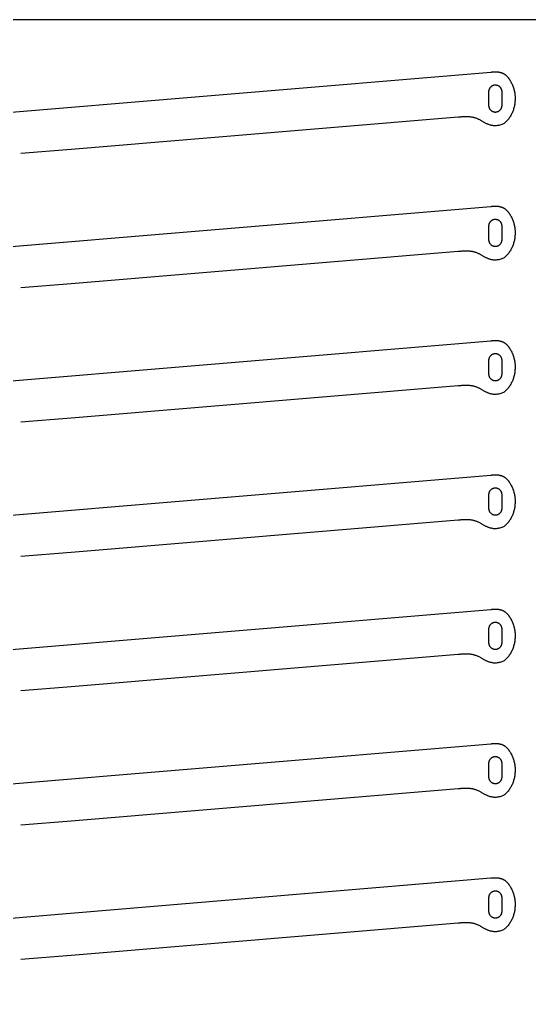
# Model space of a CAD drawing. Header units: millimetres. Extents: x 0 to 590, y 0 to 295.
# Drawn here: x 243.5 to 315.6, y 155.3 to 295 of the extents above; entities that cross this region are included whole.
import ezdxf

# ---------------------------------------------------------------- set-up
doc = ezdxf.new("R2010")
doc.units = ezdxf.units.MM
doc.layers.add('CUT_red', color=1, linetype='Continuous', true_color=0xff0000)
doc.layers.add('REF_delete', color=7, linetype='Continuous')

msp = doc.modelspace()

# ---------------------------------------------------------------- linework, layer by layer
at = {"layer": 'CUT_red', "true_color": 0xff0000}
for points in [[(231.96, 281.08), (235.49, 281.37), (310.18, 287.6), (310.24, 287.6), (310.3, 287.61)], [(310.3, 287.61), (310.36, 287.61), (310.42, 287.62), (310.48, 287.62), (310.54, 287.62), (310.59, 287.63), (310.65, 287.63), (310.71, 287.63), (310.77, 287.63), (310.83, 287.63), (310.89, 287.63), (310.95, 287.63), (311, 287.63), (311.06, 287.62), (311.12, 287.62), (311.17, 287.61), (311.23, 287.61), (311.29, 287.6), (311.34, 287.59), (311.4, 287.58), (311.45, 287.57), (311.5, 287.55), (311.56, 287.54), (311.61, 287.52), (311.66, 287.51), (311.71, 287.49), (311.76, 287.47), (311.81, 287.45), (311.86, 287.43), (311.91, 287.41), (311.96, 287.38), (312, 287.36), (312.05, 287.33), (312.09, 287.3), (312.14, 287.27), (312.18, 287.24), (312.22, 287.21), (312.26, 287.18), (312.3, 287.15), (312.34, 287.11), (312.38, 287.08), (312.42, 287.04), (312.45, 287.01), (312.49, 286.97), (312.52, 286.93), (312.56, 286.89), (312.59, 286.85), (312.62, 286.81), (312.65, 286.77), (312.68, 286.73), (312.71, 286.68), (312.74, 286.64), (312.77, 286.6), (312.8, 286.55), (312.83, 286.51), (312.85, 286.47), (312.88, 286.42), (312.91, 286.38), (312.93, 286.33), (313, 286.22), (313.06, 286.1), (313.12, 285.99), (313.18, 285.87), (313.23, 285.75), (313.28, 285.63), (313.32, 285.5), (313.37, 285.38), (313.4, 285.25), (313.44, 285.13), (313.47, 285), (313.5, 284.87), (313.52, 284.74), (313.54, 284.61), (313.56, 284.48), (313.58, 284.35), (313.59, 284.22), (313.59, 284.09), (313.6, 283.96), (313.6, 283.83), (313.6, 283.7), (313.59, 283.56), (313.58, 283.43), (313.57, 283.3), (313.56, 283.17), (313.54, 283.04), (313.51, 282.91), (313.49, 282.78), (313.46, 282.66), (313.43, 282.53), (313.39, 282.4), (313.35, 282.28), (313.31, 282.15), (313.26, 282.03), (313.21, 281.91), (313.16, 281.79), (313.1, 281.67), (313.04, 281.56), (312.98, 281.44), (312.91, 281.33), (312.84, 281.22), (312.77, 281.11), (312.69, 281), (312.61, 280.9), (312.53, 280.8), (312.44, 280.7), (312.35, 280.6), (312.26, 280.51), (312.16, 280.42), (312.05, 280.34), (311.94, 280.29), (311.82, 280.23), (311.7, 280.18), (311.57, 280.13), (311.45, 280.09), (311.32, 280.06), (311.19, 280.04), (311.06, 280.02), (310.93, 280), (310.8, 280), (310.71, 280), (310.62, 280), (310.53, 280.01), (310.43, 280.02), (310.34, 280.04), (310.25, 280.06), (310.16, 280.08), (310.08, 280.1), (309.99, 280.13), (309.9, 280.16), (309.81, 280.19), (309.73, 280.22), (309.64, 280.26), (309.56, 280.3), (309.48, 280.34), (309.4, 280.38), (309.31, 280.42), (309.23, 280.46), (309.15, 280.51), (309.07, 280.55), (308.99, 280.6), (308.91, 280.65), (308.84, 280.69), (308.76, 280.74), (308.68, 280.78), (308.59, 280.83), (308.51, 280.87), (308.43, 280.91), (308.35, 280.95), (308.27, 280.99), (308.18, 281.02), (308.09, 281.06), (308.01, 281.09), (307.92, 281.11), (307.83, 281.14), (307.74, 281.16), (307.65, 281.18), (307.56, 281.2), (307.47, 281.22), (307.38, 281.23), (307.29, 281.24), (307.2, 281.25), (307.11, 281.26), (307.02, 281.26), (306.93, 281.27), (306.83, 281.27), (306.74, 281.27), (306.65, 281.27), (306.56, 281.27), (306.47, 281.27), (306.37, 281.27), (306.28, 281.26), (306.19, 281.26), (306.1, 281.25), (306.01, 281.25), (305.92, 281.24), (305.82, 281.23), (305.73, 281.23), (305.64, 281.22), (305.55, 281.21), (250.8, 276.65), (243.69, 276.06)], [(311.75, 282.9), (311.75, 284.8), (311.75, 284.85), (311.75, 284.89), (311.74, 284.94), (311.73, 284.99), (311.72, 285.03), (311.71, 285.08), (311.69, 285.12), (311.68, 285.16), (311.66, 285.21), (311.64, 285.25), (311.62, 285.29), (311.59, 285.33), (311.56, 285.37), (311.53, 285.4), (311.5, 285.44), (311.47, 285.47), (311.44, 285.5), (311.4, 285.53), (311.37, 285.56), (311.33, 285.59), (311.29, 285.61), (311.25, 285.64), (311.21, 285.66), (311.16, 285.68), (311.12, 285.69), (311.08, 285.71), (311.03, 285.72), (310.99, 285.73), (310.94, 285.74), (310.89, 285.75), (310.85, 285.75), (310.8, 285.75), (310.75, 285.75), (310.71, 285.75), (310.66, 285.74), (310.61, 285.73), (310.57, 285.72), (310.52, 285.71), (310.48, 285.69), (310.44, 285.68), (310.39, 285.66), (310.35, 285.64), (310.31, 285.61), (310.27, 285.59), (310.23, 285.56), (310.2, 285.53), (310.16, 285.5), (310.13, 285.47), (310.1, 285.44), (310.07, 285.4), (310.04, 285.37), (310.01, 285.33), (309.99, 285.29), (309.96, 285.25), (309.94, 285.21), (309.92, 285.16), (309.91, 285.12), (309.89, 285.08), (309.88, 285.03), (309.87, 284.99), (309.86, 284.94), (309.85, 284.89), (309.85, 284.85), (309.85, 284.8), (309.85, 282.9), (309.85, 282.85), (309.85, 282.81), (309.86, 282.76), (309.87, 282.71), (309.88, 282.67), (309.89, 282.62), (309.91, 282.58), (309.92, 282.54), (309.94, 282.49), (309.96, 282.45), (309.99, 282.41), (310.01, 282.37), (310.04, 282.33), (310.07, 282.3), (310.1, 282.26), (310.13, 282.23), (310.16, 282.2), (310.2, 282.17), (310.23, 282.14), (310.27, 282.11), (310.31, 282.09), (310.35, 282.06), (310.39, 282.04), (310.44, 282.02), (310.48, 282.01), (310.52, 281.99), (310.57, 281.98), (310.61, 281.97), (310.66, 281.96), (310.71, 281.95), (310.75, 281.95), (310.8, 281.95), (310.85, 281.95), (310.89, 281.95), (310.94, 281.96), (310.99, 281.97), (311.03, 281.98), (311.08, 281.99), (311.12, 282.01), (311.16, 282.02), (311.21, 282.04), (311.25, 282.06), (311.29, 282.09), (311.33, 282.11), (311.37, 282.14), (311.4, 282.17), (311.44, 282.2), (311.47, 282.23), (311.5, 282.26), (311.53, 282.3), (311.56, 282.33), (311.59, 282.37), (311.62, 282.41), (311.64, 282.45), (311.66, 282.49), (311.68, 282.54), (311.69, 282.58), (311.71, 282.62), (311.72, 282.67), (311.73, 282.71), (311.74, 282.76), (311.75, 282.81), (311.75, 282.85), (311.75, 282.9)], [(231.96, 262.08), (235.49, 262.37), (310.18, 268.6), (310.24, 268.6), (310.3, 268.61)], [(310.3, 268.61), (310.36, 268.61), (310.42, 268.62), (310.48, 268.62), (310.54, 268.62), (310.59, 268.63), (310.65, 268.63), (310.71, 268.63), (310.77, 268.63), (310.83, 268.63), (310.89, 268.63), (310.95, 268.63), (311, 268.63), (311.06, 268.62), (311.12, 268.62), (311.17, 268.61), (311.23, 268.61), (311.29, 268.6), (311.34, 268.59), (311.4, 268.58), (311.45, 268.57), (311.5, 268.55), (311.56, 268.54), (311.61, 268.52), (311.66, 268.51), (311.71, 268.49), (311.76, 268.47), (311.81, 268.45), (311.86, 268.43), (311.91, 268.41), (311.96, 268.38), (312, 268.36), (312.05, 268.33), (312.09, 268.3), (312.14, 268.27), (312.18, 268.24), (312.22, 268.21), (312.26, 268.18), (312.3, 268.15), (312.34, 268.11), (312.38, 268.08), (312.42, 268.04), (312.45, 268.01), (312.49, 267.97), (312.52, 267.93), (312.56, 267.89), (312.59, 267.85), (312.62, 267.81), (312.65, 267.77), (312.68, 267.73), (312.71, 267.68), (312.74, 267.64), (312.77, 267.6), (312.8, 267.55), (312.83, 267.51), (312.85, 267.47), (312.88, 267.42), (312.91, 267.38), (312.93, 267.33), (313, 267.22), (313.06, 267.1), (313.12, 266.99), (313.18, 266.87), (313.23, 266.75), (313.28, 266.63), (313.32, 266.5), (313.37, 266.38), (313.4, 266.25), (313.44, 266.13), (313.47, 266), (313.5, 265.87), (313.52, 265.74), (313.54, 265.61), (313.56, 265.48), (313.58, 265.35), (313.59, 265.22), (313.59, 265.09), (313.6, 264.96), (313.6, 264.83), (313.6, 264.7), (313.59, 264.56), (313.58, 264.43), (313.57, 264.3), (313.56, 264.17), (313.54, 264.04), (313.51, 263.91), (313.49, 263.78), (313.46, 263.66), (313.43, 263.53), (313.39, 263.4), (313.35, 263.28), (313.31, 263.15), (313.26, 263.03), (313.21, 262.91), (313.16, 262.79), (313.1, 262.67), (313.04, 262.56), (312.98, 262.44), (312.91, 262.33), (312.84, 262.22), (312.77, 262.11), (312.69, 262), (312.61, 261.9), (312.53, 261.8), (312.44, 261.7), (312.35, 261.6), (312.26, 261.51), (312.16, 261.42), (312.05, 261.34), (311.94, 261.29), (311.82, 261.23), (311.7, 261.18), (311.57, 261.13), (311.45, 261.09), (311.32, 261.06), (311.19, 261.04), (311.06, 261.02), (310.93, 261), (310.8, 261), (310.71, 261), (310.62, 261), (310.53, 261.01), (310.43, 261.02), (310.34, 261.04), (310.25, 261.06), (310.16, 261.08), (310.08, 261.1), (309.99, 261.13), (309.9, 261.16), (309.81, 261.19), (309.73, 261.22), (309.64, 261.26), (309.56, 261.3), (309.48, 261.34), (309.4, 261.38), (309.31, 261.42), (309.23, 261.46), (309.15, 261.51), (309.07, 261.55), (308.99, 261.6), (308.91, 261.65), (308.84, 261.69), (308.76, 261.74), (308.68, 261.78), (308.59, 261.83), (308.51, 261.87), (308.43, 261.91), (308.35, 261.95), (308.27, 261.99), (308.18, 262.02), (308.09, 262.06), (308.01, 262.09), (307.92, 262.11), (307.83, 262.14), (307.74, 262.16), (307.65, 262.18), (307.56, 262.2), (307.47, 262.22), (307.38, 262.23), (307.29, 262.24), (307.2, 262.25), (307.11, 262.26), (307.02, 262.26), (306.93, 262.27), (306.83, 262.27), (306.74, 262.27), (306.65, 262.27), (306.56, 262.27), (306.47, 262.27), (306.37, 262.27), (306.28, 262.26), (306.19, 262.26), (306.1, 262.25), (306.01, 262.25), (305.92, 262.24), (305.82, 262.23), (305.73, 262.23), (305.64, 262.22), (305.55, 262.21), (250.8, 257.65), (243.69, 257.06)], [(311.75, 263.9), (311.75, 265.8), (311.75, 265.85), (311.75, 265.89), (311.74, 265.94), (311.73, 265.99), (311.72, 266.03), (311.71, 266.08), (311.69, 266.12), (311.68, 266.16), (311.66, 266.21), (311.64, 266.25), (311.62, 266.29), (311.59, 266.33), (311.56, 266.37), (311.53, 266.4), (311.5, 266.44), (311.47, 266.47), (311.44, 266.5), (311.4, 266.53), (311.37, 266.56), (311.33, 266.59), (311.29, 266.61), (311.25, 266.64), (311.21, 266.66), (311.16, 266.68), (311.12, 266.69), (311.08, 266.71), (311.03, 266.72), (310.99, 266.73), (310.94, 266.74), (310.89, 266.75), (310.85, 266.75), (310.8, 266.75), (310.75, 266.75), (310.71, 266.75), (310.66, 266.74), (310.61, 266.73), (310.57, 266.72), (310.52, 266.71), (310.48, 266.69), (310.44, 266.68), (310.39, 266.66), (310.35, 266.64), (310.31, 266.61), (310.27, 266.59), (310.23, 266.56), (310.2, 266.53), (310.16, 266.5), (310.13, 266.47), (310.1, 266.44), (310.07, 266.4), (310.04, 266.37), (310.01, 266.33), (309.99, 266.29), (309.96, 266.25), (309.94, 266.21), (309.92, 266.16), (309.91, 266.12), (309.89, 266.08), (309.88, 266.03), (309.87, 265.99), (309.86, 265.94), (309.85, 265.89), (309.85, 265.85), (309.85, 265.8), (309.85, 263.9), (309.85, 263.85), (309.85, 263.81), (309.86, 263.76), (309.87, 263.71), (309.88, 263.67), (309.89, 263.62), (309.91, 263.58), (309.92, 263.54), (309.94, 263.49), (309.96, 263.45), (309.99, 263.41), (310.01, 263.37), (310.04, 263.33), (310.07, 263.3), (310.1, 263.26), (310.13, 263.23), (310.16, 263.2), (310.2, 263.17), (310.23, 263.14), (310.27, 263.11), (310.31, 263.09), (310.35, 263.06), (310.39, 263.04), (310.44, 263.02), (310.48, 263.01), (310.52, 262.99), (310.57, 262.98), (310.61, 262.97), (310.66, 262.96), (310.71, 262.95), (310.75, 262.95), (310.8, 262.95), (310.85, 262.95), (310.89, 262.95), (310.94, 262.96), (310.99, 262.97), (311.03, 262.98), (311.08, 262.99), (311.12, 263.01), (311.16, 263.02), (311.21, 263.04), (311.25, 263.06), (311.29, 263.09), (311.33, 263.11), (311.37, 263.14), (311.4, 263.17), (311.44, 263.2), (311.47, 263.23), (311.5, 263.26), (311.53, 263.3), (311.56, 263.33), (311.59, 263.37), (311.62, 263.41), (311.64, 263.45), (311.66, 263.49), (311.68, 263.54), (311.69, 263.58), (311.71, 263.62), (311.72, 263.67), (311.73, 263.71), (311.74, 263.76), (311.75, 263.81), (311.75, 263.85), (311.75, 263.9)], [(231.96, 243.08), (235.49, 243.37), (310.18, 249.6), (310.24, 249.6), (310.3, 249.61)], [(310.3, 249.61), (310.36, 249.61), (310.42, 249.62), (310.48, 249.62), (310.54, 249.62), (310.59, 249.63), (310.65, 249.63), (310.71, 249.63), (310.77, 249.63), (310.83, 249.63), (310.89, 249.63), (310.95, 249.63), (311, 249.63), (311.06, 249.62), (311.12, 249.62), (311.17, 249.61), (311.23, 249.61), (311.29, 249.6), (311.34, 249.59), (311.4, 249.58), (311.45, 249.57), (311.5, 249.55), (311.56, 249.54), (311.61, 249.52), (311.66, 249.51), (311.71, 249.49), (311.76, 249.47), (311.81, 249.45), (311.86, 249.43), (311.91, 249.41), (311.96, 249.38), (312, 249.36), (312.05, 249.33), (312.09, 249.3), (312.14, 249.27), (312.18, 249.24), (312.22, 249.21), (312.26, 249.18), (312.3, 249.15), (312.34, 249.11), (312.38, 249.08), (312.42, 249.04), (312.45, 249.01), (312.49, 248.97), (312.52, 248.93), (312.56, 248.89), (312.59, 248.85), (312.62, 248.81), (312.65, 248.77), (312.68, 248.73), (312.71, 248.68), (312.74, 248.64), (312.77, 248.6), (312.8, 248.55), (312.83, 248.51), (312.85, 248.47), (312.88, 248.42), (312.91, 248.38), (312.93, 248.33), (313, 248.22), (313.06, 248.1), (313.12, 247.99), (313.18, 247.87), (313.23, 247.75), (313.28, 247.63), (313.32, 247.5), (313.37, 247.38), (313.4, 247.25), (313.44, 247.13), (313.47, 247), (313.5, 246.87), (313.52, 246.74), (313.54, 246.61), (313.56, 246.48), (313.58, 246.35), (313.59, 246.22), (313.59, 246.09), (313.6, 245.96), (313.6, 245.83), (313.6, 245.7), (313.59, 245.56), (313.58, 245.43), (313.57, 245.3), (313.56, 245.17), (313.54, 245.04), (313.51, 244.91), (313.49, 244.78), (313.46, 244.66), (313.43, 244.53), (313.39, 244.4), (313.35, 244.28), (313.31, 244.15), (313.26, 244.03), (313.21, 243.91), (313.16, 243.79), (313.1, 243.67), (313.04, 243.56), (312.98, 243.44), (312.91, 243.33), (312.84, 243.22), (312.77, 243.11), (312.69, 243), (312.61, 242.9), (312.53, 242.8), (312.44, 242.7), (312.35, 242.6), (312.26, 242.51), (312.16, 242.42), (312.05, 242.34), (311.94, 242.29), (311.82, 242.23), (311.7, 242.18), (311.57, 242.13), (311.45, 242.09), (311.32, 242.06), (311.19, 242.04), (311.06, 242.02), (310.93, 242), (310.8, 242), (310.71, 242), (310.62, 242), (310.53, 242.01), (310.43, 242.02), (310.34, 242.04), (310.25, 242.06), (310.16, 242.08), (310.08, 242.1), (309.99, 242.13), (309.9, 242.16), (309.81, 242.19), (309.73, 242.22), (309.64, 242.26), (309.56, 242.3), (309.48, 242.34), (309.4, 242.38), (309.31, 242.42), (309.23, 242.46), (309.15, 242.51), (309.07, 242.55), (308.99, 242.6), (308.91, 242.65), (308.84, 242.69), (308.76, 242.74), (308.68, 242.78), (308.59, 242.83), (308.51, 242.87), (308.43, 242.91), (308.35, 242.95), (308.27, 242.99), (308.18, 243.02), (308.09, 243.06), (308.01, 243.09), (307.92, 243.11), (307.83, 243.14), (307.74, 243.16), (307.65, 243.18), (307.56, 243.2), (307.47, 243.22), (307.38, 243.23), (307.29, 243.24), (307.2, 243.25), (307.11, 243.26), (307.02, 243.26), (306.93, 243.27), (306.83, 243.27), (306.74, 243.27), (306.65, 243.27), (306.56, 243.27), (306.47, 243.27), (306.37, 243.27), (306.28, 243.26), (306.19, 243.26), (306.1, 243.25), (306.01, 243.25), (305.92, 243.24), (305.82, 243.23), (305.73, 243.23), (305.64, 243.22), (305.55, 243.21), (250.8, 238.65), (243.69, 238.06)], [(311.75, 244.9), (311.75, 246.8), (311.75, 246.85), (311.75, 246.89), (311.74, 246.94), (311.73, 246.99), (311.72, 247.03), (311.71, 247.08), (311.69, 247.12), (311.68, 247.16), (311.66, 247.21), (311.64, 247.25), (311.62, 247.29), (311.59, 247.33), (311.56, 247.37), (311.53, 247.4), (311.5, 247.44), (311.47, 247.47), (311.44, 247.5), (311.4, 247.53), (311.37, 247.56), (311.33, 247.59), (311.29, 247.61), (311.25, 247.64), (311.21, 247.66), (311.16, 247.68), (311.12, 247.69), (311.08, 247.71), (311.03, 247.72), (310.99, 247.73), (310.94, 247.74), (310.89, 247.75), (310.85, 247.75), (310.8, 247.75), (310.75, 247.75), (310.71, 247.75), (310.66, 247.74), (310.61, 247.73), (310.57, 247.72), (310.52, 247.71), (310.48, 247.69), (310.44, 247.68), (310.39, 247.66), (310.35, 247.64), (310.31, 247.61), (310.27, 247.59), (310.23, 247.56), (310.2, 247.53), (310.16, 247.5), (310.13, 247.47), (310.1, 247.44), (310.07, 247.4), (310.04, 247.37), (310.01, 247.33), (309.99, 247.29), (309.96, 247.25), (309.94, 247.21), (309.92, 247.16), (309.91, 247.12), (309.89, 247.08), (309.88, 247.03), (309.87, 246.99), (309.86, 246.94), (309.85, 246.89), (309.85, 246.85), (309.85, 246.8), (309.85, 244.9), (309.85, 244.85), (309.85, 244.81), (309.86, 244.76), (309.87, 244.71), (309.88, 244.67), (309.89, 244.62), (309.91, 244.58), (309.92, 244.54), (309.94, 244.49), (309.96, 244.45), (309.99, 244.41), (310.01, 244.37), (310.04, 244.33), (310.07, 244.3), (310.1, 244.26), (310.13, 244.23), (310.16, 244.2), (310.2, 244.17), (310.23, 244.14), (310.27, 244.11), (310.31, 244.09), (310.35, 244.06), (310.39, 244.04), (310.44, 244.02), (310.48, 244.01), (310.52, 243.99), (310.57, 243.98), (310.61, 243.97), (310.66, 243.96), (310.71, 243.95), (310.75, 243.95), (310.8, 243.95), (310.85, 243.95), (310.89, 243.95), (310.94, 243.96), (310.99, 243.97), (311.03, 243.98), (311.08, 243.99), (311.12, 244.01), (311.16, 244.02), (311.21, 244.04), (311.25, 244.06), (311.29, 244.09), (311.33, 244.11), (311.37, 244.14), (311.4, 244.17), (311.44, 244.2), (311.47, 244.23), (311.5, 244.26), (311.53, 244.3), (311.56, 244.33), (311.59, 244.37), (311.62, 244.41), (311.64, 244.45), (311.66, 244.49), (311.68, 244.54), (311.69, 244.58), (311.71, 244.62), (311.72, 244.67), (311.73, 244.71), (311.74, 244.76), (311.75, 244.81), (311.75, 244.85), (311.75, 244.9)], [(231.96, 224.08), (235.49, 224.37), (310.18, 230.6), (310.24, 230.6), (310.3, 230.61)], [(310.3, 230.61), (310.36, 230.61), (310.42, 230.62), (310.48, 230.62), (310.54, 230.62), (310.59, 230.63), (310.65, 230.63), (310.71, 230.63), (310.77, 230.63), (310.83, 230.63), (310.89, 230.63), (310.95, 230.63), (311, 230.63), (311.06, 230.62), (311.12, 230.62), (311.17, 230.61), (311.23, 230.61), (311.29, 230.6), (311.34, 230.59), (311.4, 230.58), (311.45, 230.57), (311.5, 230.55), (311.56, 230.54), (311.61, 230.52), (311.66, 230.51), (311.71, 230.49), (311.76, 230.47), (311.81, 230.45), (311.86, 230.43), (311.91, 230.41), (311.96, 230.38), (312, 230.36), (312.05, 230.33), (312.09, 230.3), (312.14, 230.27), (312.18, 230.24), (312.22, 230.21), (312.26, 230.18), (312.3, 230.15), (312.34, 230.11), (312.38, 230.08), (312.42, 230.04), (312.45, 230.01), (312.49, 229.97), (312.52, 229.93), (312.56, 229.89), (312.59, 229.85), (312.62, 229.81), (312.65, 229.77), (312.68, 229.73), (312.71, 229.68), (312.74, 229.64), (312.77, 229.6), (312.8, 229.55), (312.83, 229.51), (312.85, 229.47), (312.88, 229.42), (312.91, 229.38), (312.93, 229.33), (313, 229.22), (313.06, 229.1), (313.12, 228.99), (313.18, 228.87), (313.23, 228.75), (313.28, 228.63), (313.32, 228.5), (313.37, 228.38), (313.4, 228.25), (313.44, 228.13), (313.47, 228), (313.5, 227.87), (313.52, 227.74), (313.54, 227.61), (313.56, 227.48), (313.58, 227.35), (313.59, 227.22), (313.59, 227.09), (313.6, 226.96), (313.6, 226.83), (313.6, 226.7), (313.59, 226.56), (313.58, 226.43), (313.57, 226.3), (313.56, 226.17), (313.54, 226.04), (313.51, 225.91), (313.49, 225.78), (313.46, 225.66), (313.43, 225.53), (313.39, 225.4), (313.35, 225.28), (313.31, 225.15), (313.26, 225.03), (313.21, 224.91), (313.16, 224.79), (313.1, 224.67), (313.04, 224.56), (312.98, 224.44), (312.91, 224.33), (312.84, 224.22), (312.77, 224.11), (312.69, 224), (312.61, 223.9), (312.53, 223.8), (312.44, 223.7), (312.35, 223.6), (312.26, 223.51), (312.16, 223.42), (312.05, 223.34), (311.94, 223.29), (311.82, 223.23), (311.7, 223.18), (311.57, 223.13), (311.45, 223.09), (311.32, 223.06), (311.19, 223.04), (311.06, 223.02), (310.93, 223), (310.8, 223), (310.71, 223), (310.62, 223), (310.53, 223.01), (310.43, 223.02), (310.34, 223.04), (310.25, 223.06), (310.16, 223.08), (310.08, 223.1), (309.99, 223.13), (309.9, 223.16), (309.81, 223.19), (309.73, 223.22), (309.64, 223.26), (309.56, 223.3), (309.48, 223.34), (309.4, 223.38), (309.31, 223.42), (309.23, 223.46), (309.15, 223.51), (309.07, 223.55), (308.99, 223.6), (308.91, 223.65), (308.84, 223.69), (308.76, 223.74), (308.68, 223.78), (308.59, 223.83), (308.51, 223.87), (308.43, 223.91), (308.35, 223.95), (308.27, 223.99), (308.18, 224.02), (308.09, 224.06), (308.01, 224.09), (307.92, 224.11), (307.83, 224.14), (307.74, 224.16), (307.65, 224.18), (307.56, 224.2), (307.47, 224.22), (307.38, 224.23), (307.29, 224.24), (307.2, 224.25), (307.11, 224.26), (307.02, 224.26), (306.93, 224.27), (306.83, 224.27), (306.74, 224.27), (306.65, 224.27), (306.56, 224.27), (306.47, 224.27), (306.37, 224.27), (306.28, 224.26), (306.19, 224.26), (306.1, 224.25), (306.01, 224.25), (305.92, 224.24), (305.82, 224.23), (305.73, 224.23), (305.64, 224.22), (305.55, 224.21), (250.8, 219.65), (243.69, 219.06)], [(311.75, 225.9), (311.75, 227.8), (311.75, 227.85), (311.75, 227.89), (311.74, 227.94), (311.73, 227.99), (311.72, 228.03), (311.71, 228.08), (311.69, 228.12), (311.68, 228.16), (311.66, 228.21), (311.64, 228.25), (311.62, 228.29), (311.59, 228.33), (311.56, 228.37), (311.53, 228.4), (311.5, 228.44), (311.47, 228.47), (311.44, 228.5), (311.4, 228.53), (311.37, 228.56), (311.33, 228.59), (311.29, 228.61), (311.25, 228.64), (311.21, 228.66), (311.16, 228.68), (311.12, 228.69), (311.08, 228.71), (311.03, 228.72), (310.99, 228.73), (310.94, 228.74), (310.89, 228.75), (310.85, 228.75), (310.8, 228.75), (310.75, 228.75), (310.71, 228.75), (310.66, 228.74), (310.61, 228.73), (310.57, 228.72), (310.52, 228.71), (310.48, 228.69), (310.44, 228.68), (310.39, 228.66), (310.35, 228.64), (310.31, 228.61), (310.27, 228.59), (310.23, 228.56), (310.2, 228.53), (310.16, 228.5), (310.13, 228.47), (310.1, 228.44), (310.07, 228.4), (310.04, 228.37), (310.01, 228.33), (309.99, 228.29), (309.96, 228.25), (309.94, 228.21), (309.92, 228.16), (309.91, 228.12), (309.89, 228.08), (309.88, 228.03), (309.87, 227.99), (309.86, 227.94), (309.85, 227.89), (309.85, 227.85), (309.85, 227.8), (309.85, 225.9), (309.85, 225.85), (309.85, 225.81), (309.86, 225.76), (309.87, 225.71), (309.88, 225.67), (309.89, 225.62), (309.91, 225.58), (309.92, 225.54), (309.94, 225.49), (309.96, 225.45), (309.99, 225.41), (310.01, 225.37), (310.04, 225.33), (310.07, 225.3), (310.1, 225.26), (310.13, 225.23), (310.16, 225.2), (310.2, 225.17), (310.23, 225.14), (310.27, 225.11), (310.31, 225.09), (310.35, 225.06), (310.39, 225.04), (310.44, 225.02), (310.48, 225.01), (310.52, 224.99), (310.57, 224.98), (310.61, 224.97), (310.66, 224.96), (310.71, 224.95), (310.75, 224.95), (310.8, 224.95), (310.85, 224.95), (310.89, 224.95), (310.94, 224.96), (310.99, 224.97), (311.03, 224.98), (311.08, 224.99), (311.12, 225.01), (311.16, 225.02), (311.21, 225.04), (311.25, 225.06), (311.29, 225.09), (311.33, 225.11), (311.37, 225.14), (311.4, 225.17), (311.44, 225.2), (311.47, 225.23), (311.5, 225.26), (311.53, 225.3), (311.56, 225.33), (311.59, 225.37), (311.62, 225.41), (311.64, 225.45), (311.66, 225.49), (311.68, 225.54), (311.69, 225.58), (311.71, 225.62), (311.72, 225.67), (311.73, 225.71), (311.74, 225.76), (311.75, 225.81), (311.75, 225.85), (311.75, 225.9)], [(231.96, 205.08), (235.49, 205.37), (310.18, 211.6), (310.24, 211.6), (310.3, 211.61)], [(310.3, 211.61), (310.36, 211.61), (310.42, 211.62), (310.48, 211.62), (310.54, 211.62), (310.59, 211.63), (310.65, 211.63), (310.71, 211.63), (310.77, 211.63), (310.83, 211.63), (310.89, 211.63), (310.95, 211.63), (311, 211.63), (311.06, 211.62), (311.12, 211.62), (311.17, 211.61), (311.23, 211.61), (311.29, 211.6), (311.34, 211.59), (311.4, 211.58), (311.45, 211.57), (311.5, 211.55), (311.56, 211.54), (311.61, 211.52), (311.66, 211.51), (311.71, 211.49), (311.76, 211.47), (311.81, 211.45), (311.86, 211.43), (311.91, 211.41), (311.96, 211.38), (312, 211.36), (312.05, 211.33), (312.09, 211.3), (312.14, 211.27), (312.18, 211.24), (312.22, 211.21), (312.26, 211.18), (312.3, 211.15), (312.34, 211.11), (312.38, 211.08), (312.42, 211.04), (312.45, 211.01), (312.49, 210.97), (312.52, 210.93), (312.56, 210.89), (312.59, 210.85), (312.62, 210.81), (312.65, 210.77), (312.68, 210.73), (312.71, 210.68), (312.74, 210.64), (312.77, 210.6), (312.8, 210.55), (312.83, 210.51), (312.85, 210.47), (312.88, 210.42), (312.91, 210.38), (312.93, 210.33), (313, 210.22), (313.06, 210.1), (313.12, 209.99), (313.18, 209.87), (313.23, 209.75), (313.28, 209.63), (313.32, 209.5), (313.37, 209.38), (313.4, 209.25), (313.44, 209.13), (313.47, 209), (313.5, 208.87), (313.52, 208.74), (313.54, 208.61), (313.56, 208.48), (313.58, 208.35), (313.59, 208.22), (313.59, 208.09), (313.6, 207.96), (313.6, 207.83), (313.6, 207.7), (313.59, 207.56), (313.58, 207.43), (313.57, 207.3), (313.56, 207.17), (313.54, 207.04), (313.51, 206.91), (313.49, 206.78), (313.46, 206.66), (313.43, 206.53), (313.39, 206.4), (313.35, 206.28), (313.31, 206.15), (313.26, 206.03), (313.21, 205.91), (313.16, 205.79), (313.1, 205.67), (313.04, 205.56), (312.98, 205.44), (312.91, 205.33), (312.84, 205.22), (312.77, 205.11), (312.69, 205), (312.61, 204.9), (312.53, 204.8), (312.44, 204.7), (312.35, 204.6), (312.26, 204.51), (312.16, 204.42), (312.05, 204.34), (311.94, 204.29), (311.82, 204.23), (311.7, 204.18), (311.57, 204.13), (311.45, 204.09), (311.32, 204.06), (311.19, 204.04), (311.06, 204.02), (310.93, 204), (310.8, 204), (310.71, 204), (310.62, 204), (310.53, 204.01), (310.43, 204.02), (310.34, 204.04), (310.25, 204.06), (310.16, 204.08), (310.08, 204.1), (309.99, 204.13), (309.9, 204.16), (309.81, 204.19), (309.73, 204.22), (309.64, 204.26), (309.56, 204.3), (309.48, 204.34), (309.4, 204.38), (309.31, 204.42), (309.23, 204.46), (309.15, 204.51), (309.07, 204.55), (308.99, 204.6), (308.91, 204.65), (308.84, 204.69), (308.76, 204.74), (308.68, 204.78), (308.59, 204.83), (308.51, 204.87), (308.43, 204.91), (308.35, 204.95), (308.27, 204.99), (308.18, 205.02), (308.09, 205.06), (308.01, 205.09), (307.92, 205.11), (307.83, 205.14), (307.74, 205.16), (307.65, 205.18), (307.56, 205.2), (307.47, 205.22), (307.38, 205.23), (307.29, 205.24), (307.2, 205.25), (307.11, 205.26), (307.02, 205.26), (306.93, 205.27), (306.83, 205.27), (306.74, 205.27), (306.65, 205.27), (306.56, 205.27), (306.47, 205.27), (306.37, 205.27), (306.28, 205.26), (306.19, 205.26), (306.1, 205.25), (306.01, 205.25), (305.92, 205.24), (305.82, 205.23), (305.73, 205.23), (305.64, 205.22), (305.55, 205.21), (250.8, 200.65), (243.69, 200.06)], [(311.75, 206.9), (311.75, 208.8), (311.75, 208.85), (311.75, 208.89), (311.74, 208.94), (311.73, 208.99), (311.72, 209.03), (311.71, 209.08), (311.69, 209.12), (311.68, 209.16), (311.66, 209.21), (311.64, 209.25), (311.62, 209.29), (311.59, 209.33), (311.56, 209.37), (311.53, 209.4), (311.5, 209.44), (311.47, 209.47), (311.44, 209.5), (311.4, 209.53), (311.37, 209.56), (311.33, 209.59), (311.29, 209.61), (311.25, 209.64), (311.21, 209.66), (311.16, 209.68), (311.12, 209.69), (311.08, 209.71), (311.03, 209.72), (310.99, 209.73), (310.94, 209.74), (310.89, 209.75), (310.85, 209.75), (310.8, 209.75), (310.75, 209.75), (310.71, 209.75), (310.66, 209.74), (310.61, 209.73), (310.57, 209.72), (310.52, 209.71), (310.48, 209.69), (310.44, 209.68), (310.39, 209.66), (310.35, 209.64), (310.31, 209.61), (310.27, 209.59), (310.23, 209.56), (310.2, 209.53), (310.16, 209.5), (310.13, 209.47), (310.1, 209.44), (310.07, 209.4), (310.04, 209.37), (310.01, 209.33), (309.99, 209.29), (309.96, 209.25), (309.94, 209.21), (309.92, 209.16), (309.91, 209.12), (309.89, 209.08), (309.88, 209.03), (309.87, 208.99), (309.86, 208.94), (309.85, 208.89), (309.85, 208.85), (309.85, 208.8), (309.85, 206.9), (309.85, 206.85), (309.85, 206.81), (309.86, 206.76), (309.87, 206.71), (309.88, 206.67), (309.89, 206.62), (309.91, 206.58), (309.92, 206.54), (309.94, 206.49), (309.96, 206.45), (309.99, 206.41), (310.01, 206.37), (310.04, 206.33), (310.07, 206.3), (310.1, 206.26), (310.13, 206.23), (310.16, 206.2), (310.2, 206.17), (310.23, 206.14), (310.27, 206.11), (310.31, 206.09), (310.35, 206.06), (310.39, 206.04), (310.44, 206.02), (310.48, 206.01), (310.52, 205.99), (310.57, 205.98), (310.61, 205.97), (310.66, 205.96), (310.71, 205.95), (310.75, 205.95), (310.8, 205.95), (310.85, 205.95), (310.89, 205.95), (310.94, 205.96), (310.99, 205.97), (311.03, 205.98), (311.08, 205.99), (311.12, 206.01), (311.16, 206.02), (311.21, 206.04), (311.25, 206.06), (311.29, 206.09), (311.33, 206.11), (311.37, 206.14), (311.4, 206.17), (311.44, 206.2), (311.47, 206.23), (311.5, 206.26), (311.53, 206.3), (311.56, 206.33), (311.59, 206.37), (311.62, 206.41), (311.64, 206.45), (311.66, 206.49), (311.68, 206.54), (311.69, 206.58), (311.71, 206.62), (311.72, 206.67), (311.73, 206.71), (311.74, 206.76), (311.75, 206.81), (311.75, 206.85), (311.75, 206.9)], [(231.96, 186.08), (235.49, 186.37), (310.18, 192.6), (310.24, 192.6), (310.3, 192.61)], [(310.3, 192.61), (310.36, 192.61), (310.42, 192.62), (310.48, 192.62), (310.54, 192.62), (310.59, 192.63), (310.65, 192.63), (310.71, 192.63), (310.77, 192.63), (310.83, 192.63), (310.89, 192.63), (310.95, 192.63), (311, 192.63), (311.06, 192.62), (311.12, 192.62), (311.17, 192.61), (311.23, 192.61), (311.29, 192.6), (311.34, 192.59), (311.4, 192.58), (311.45, 192.57), (311.5, 192.55), (311.56, 192.54), (311.61, 192.52), (311.66, 192.51), (311.71, 192.49), (311.76, 192.47), (311.81, 192.45), (311.86, 192.43), (311.91, 192.41), (311.96, 192.38), (312, 192.36), (312.05, 192.33), (312.09, 192.3), (312.14, 192.27), (312.18, 192.24), (312.22, 192.21), (312.26, 192.18), (312.3, 192.15), (312.34, 192.11), (312.38, 192.08), (312.42, 192.04), (312.45, 192.01), (312.49, 191.97), (312.52, 191.93), (312.56, 191.89), (312.59, 191.85), (312.62, 191.81), (312.65, 191.77), (312.68, 191.73), (312.71, 191.68), (312.74, 191.64), (312.77, 191.6), (312.8, 191.55), (312.83, 191.51), (312.85, 191.47), (312.88, 191.42), (312.91, 191.38), (312.93, 191.33), (313, 191.22), (313.06, 191.1), (313.12, 190.99), (313.18, 190.87), (313.23, 190.75), (313.28, 190.63), (313.32, 190.5), (313.37, 190.38), (313.4, 190.25), (313.44, 190.13), (313.47, 190), (313.5, 189.87), (313.52, 189.74), (313.54, 189.61), (313.56, 189.48), (313.58, 189.35), (313.59, 189.22), (313.59, 189.09), (313.6, 188.96), (313.6, 188.83), (313.6, 188.7), (313.59, 188.56), (313.58, 188.43), (313.57, 188.3), (313.56, 188.17), (313.54, 188.04), (313.51, 187.91), (313.49, 187.78), (313.46, 187.66), (313.43, 187.53), (313.39, 187.4), (313.35, 187.28), (313.31, 187.15), (313.26, 187.03), (313.21, 186.91), (313.16, 186.79), (313.1, 186.67), (313.04, 186.56), (312.98, 186.44), (312.91, 186.33), (312.84, 186.22), (312.77, 186.11), (312.69, 186), (312.61, 185.9), (312.53, 185.8), (312.44, 185.7), (312.35, 185.6), (312.26, 185.51), (312.16, 185.42), (312.05, 185.34), (311.94, 185.29), (311.82, 185.23), (311.7, 185.18), (311.57, 185.13), (311.45, 185.09), (311.32, 185.06), (311.19, 185.04), (311.06, 185.02), (310.93, 185), (310.8, 185), (310.71, 185), (310.62, 185), (310.53, 185.01), (310.43, 185.02), (310.34, 185.04), (310.25, 185.06), (310.16, 185.08), (310.08, 185.1), (309.99, 185.13), (309.9, 185.16), (309.81, 185.19), (309.73, 185.22), (309.64, 185.26), (309.56, 185.3), (309.48, 185.34), (309.4, 185.38), (309.31, 185.42), (309.23, 185.46), (309.15, 185.51), (309.07, 185.55), (308.99, 185.6), (308.91, 185.65), (308.84, 185.69), (308.76, 185.74), (308.68, 185.78), (308.59, 185.83), (308.51, 185.87), (308.43, 185.91), (308.35, 185.95), (308.27, 185.99), (308.18, 186.02), (308.09, 186.06), (308.01, 186.09), (307.92, 186.11), (307.83, 186.14), (307.74, 186.16), (307.65, 186.18), (307.56, 186.2), (307.47, 186.22), (307.38, 186.23), (307.29, 186.24), (307.2, 186.25), (307.11, 186.26), (307.02, 186.26), (306.93, 186.27), (306.83, 186.27), (306.74, 186.27), (306.65, 186.27), (306.56, 186.27), (306.47, 186.27), (306.37, 186.27), (306.28, 186.26), (306.19, 186.26), (306.1, 186.25), (306.01, 186.25), (305.92, 186.24), (305.82, 186.23), (305.73, 186.23), (305.64, 186.22), (305.55, 186.21), (250.8, 181.65), (243.69, 181.06)], [(311.75, 187.9), (311.75, 189.8), (311.75, 189.85), (311.75, 189.89), (311.74, 189.94), (311.73, 189.99), (311.72, 190.03), (311.71, 190.08), (311.69, 190.12), (311.68, 190.16), (311.66, 190.21), (311.64, 190.25), (311.62, 190.29), (311.59, 190.33), (311.56, 190.37), (311.53, 190.4), (311.5, 190.44), (311.47, 190.47), (311.44, 190.5), (311.4, 190.53), (311.37, 190.56), (311.33, 190.59), (311.29, 190.61), (311.25, 190.64), (311.21, 190.66), (311.16, 190.68), (311.12, 190.69), (311.08, 190.71), (311.03, 190.72), (310.99, 190.73), (310.94, 190.74), (310.89, 190.75), (310.85, 190.75), (310.8, 190.75), (310.75, 190.75), (310.71, 190.75), (310.66, 190.74), (310.61, 190.73), (310.57, 190.72), (310.52, 190.71), (310.48, 190.69), (310.44, 190.68), (310.39, 190.66), (310.35, 190.64), (310.31, 190.61), (310.27, 190.59), (310.23, 190.56), (310.2, 190.53), (310.16, 190.5), (310.13, 190.47), (310.1, 190.44), (310.07, 190.4), (310.04, 190.37), (310.01, 190.33), (309.99, 190.29), (309.96, 190.25), (309.94, 190.21), (309.92, 190.16), (309.91, 190.12), (309.89, 190.08), (309.88, 190.03), (309.87, 189.99), (309.86, 189.94), (309.85, 189.89), (309.85, 189.85), (309.85, 189.8), (309.85, 187.9), (309.85, 187.85), (309.85, 187.81), (309.86, 187.76), (309.87, 187.71), (309.88, 187.67), (309.89, 187.62), (309.91, 187.58), (309.92, 187.54), (309.94, 187.49), (309.96, 187.45), (309.99, 187.41), (310.01, 187.37), (310.04, 187.33), (310.07, 187.3), (310.1, 187.26), (310.13, 187.23), (310.16, 187.2), (310.2, 187.17), (310.23, 187.14), (310.27, 187.11), (310.31, 187.09), (310.35, 187.06), (310.39, 187.04), (310.44, 187.02), (310.48, 187.01), (310.52, 186.99), (310.57, 186.98), (310.61, 186.97), (310.66, 186.96), (310.71, 186.95), (310.75, 186.95), (310.8, 186.95), (310.85, 186.95), (310.89, 186.95), (310.94, 186.96), (310.99, 186.97), (311.03, 186.98), (311.08, 186.99), (311.12, 187.01), (311.16, 187.02), (311.21, 187.04), (311.25, 187.06), (311.29, 187.09), (311.33, 187.11), (311.37, 187.14), (311.4, 187.17), (311.44, 187.2), (311.47, 187.23), (311.5, 187.26), (311.53, 187.3), (311.56, 187.33), (311.59, 187.37), (311.62, 187.41), (311.64, 187.45), (311.66, 187.49), (311.68, 187.54), (311.69, 187.58), (311.71, 187.62), (311.72, 187.67), (311.73, 187.71), (311.74, 187.76), (311.75, 187.81), (311.75, 187.85), (311.75, 187.9)], [(231.96, 167.08), (235.49, 167.37), (310.18, 173.6), (310.24, 173.6), (310.3, 173.61)], [(310.3, 173.61), (310.36, 173.61), (310.42, 173.62), (310.48, 173.62), (310.54, 173.62), (310.59, 173.63), (310.65, 173.63), (310.71, 173.63), (310.77, 173.63), (310.83, 173.63), (310.89, 173.63), (310.95, 173.63), (311, 173.63), (311.06, 173.62), (311.12, 173.62), (311.17, 173.61), (311.23, 173.61), (311.29, 173.6), (311.34, 173.59), (311.4, 173.58), (311.45, 173.57), (311.5, 173.55), (311.56, 173.54), (311.61, 173.52), (311.66, 173.51), (311.71, 173.49), (311.76, 173.47), (311.81, 173.45), (311.86, 173.43), (311.91, 173.41), (311.96, 173.38), (312, 173.36), (312.05, 173.33), (312.09, 173.3), (312.14, 173.27), (312.18, 173.24), (312.22, 173.21), (312.26, 173.18), (312.3, 173.15), (312.34, 173.11), (312.38, 173.08), (312.42, 173.04), (312.45, 173.01), (312.49, 172.97), (312.52, 172.93), (312.56, 172.89), (312.59, 172.85), (312.62, 172.81), (312.65, 172.77), (312.68, 172.73), (312.71, 172.68), (312.74, 172.64), (312.77, 172.6), (312.8, 172.55), (312.83, 172.51), (312.85, 172.47), (312.88, 172.42), (312.91, 172.38), (312.93, 172.33), (313, 172.22), (313.06, 172.1), (313.12, 171.99), (313.18, 171.87), (313.23, 171.75), (313.28, 171.63), (313.32, 171.5), (313.37, 171.38), (313.4, 171.25), (313.44, 171.13), (313.47, 171), (313.5, 170.87), (313.52, 170.74), (313.54, 170.61), (313.56, 170.48), (313.58, 170.35), (313.59, 170.22), (313.59, 170.09), (313.6, 169.96), (313.6, 169.83), (313.6, 169.7), (313.59, 169.56), (313.58, 169.43), (313.57, 169.3), (313.56, 169.17), (313.54, 169.04), (313.51, 168.91), (313.49, 168.78), (313.46, 168.66), (313.43, 168.53), (313.39, 168.4), (313.35, 168.28), (313.31, 168.15), (313.26, 168.03), (313.21, 167.91), (313.16, 167.79), (313.1, 167.67), (313.04, 167.56), (312.98, 167.44), (312.91, 167.33), (312.84, 167.22), (312.77, 167.11), (312.69, 167), (312.61, 166.9), (312.53, 166.8), (312.44, 166.7), (312.35, 166.6), (312.26, 166.51), (312.16, 166.42), (312.05, 166.34), (311.94, 166.29), (311.82, 166.23), (311.7, 166.18), (311.57, 166.13), (311.45, 166.09), (311.32, 166.06), (311.19, 166.04), (311.06, 166.02), (310.93, 166), (310.8, 166), (310.71, 166), (310.62, 166), (310.53, 166.01), (310.43, 166.02), (310.34, 166.04), (310.25, 166.06), (310.16, 166.08), (310.08, 166.1), (309.99, 166.13), (309.9, 166.16), (309.81, 166.19), (309.73, 166.22), (309.64, 166.26), (309.56, 166.3), (309.48, 166.34), (309.4, 166.38), (309.31, 166.42), (309.23, 166.46), (309.15, 166.51), (309.07, 166.55), (308.99, 166.6), (308.91, 166.65), (308.84, 166.69), (308.76, 166.74), (308.68, 166.78), (308.59, 166.83), (308.51, 166.87), (308.43, 166.91), (308.35, 166.95), (308.27, 166.99), (308.18, 167.02), (308.09, 167.06), (308.01, 167.09), (307.92, 167.11), (307.83, 167.14), (307.74, 167.16), (307.65, 167.18), (307.56, 167.2), (307.47, 167.22), (307.38, 167.23), (307.29, 167.24), (307.2, 167.25), (307.11, 167.26), (307.02, 167.26), (306.93, 167.27), (306.83, 167.27), (306.74, 167.27), (306.65, 167.27), (306.56, 167.27), (306.47, 167.27), (306.37, 167.27), (306.28, 167.26), (306.19, 167.26), (306.1, 167.25), (306.01, 167.25), (305.92, 167.24), (305.82, 167.23), (305.73, 167.23), (305.64, 167.22), (305.55, 167.21), (250.8, 162.65), (243.69, 162.06)], [(311.75, 168.9), (311.75, 170.8), (311.75, 170.85), (311.75, 170.89), (311.74, 170.94), (311.73, 170.99), (311.72, 171.03), (311.71, 171.08), (311.69, 171.12), (311.68, 171.16), (311.66, 171.21), (311.64, 171.25), (311.62, 171.29), (311.59, 171.33), (311.56, 171.37), (311.53, 171.4), (311.5, 171.44), (311.47, 171.47), (311.44, 171.5), (311.4, 171.53), (311.37, 171.56), (311.33, 171.59), (311.29, 171.61), (311.25, 171.64), (311.21, 171.66), (311.16, 171.68), (311.12, 171.69), (311.08, 171.71), (311.03, 171.72), (310.99, 171.73), (310.94, 171.74), (310.89, 171.75), (310.85, 171.75), (310.8, 171.75), (310.75, 171.75), (310.71, 171.75), (310.66, 171.74), (310.61, 171.73), (310.57, 171.72), (310.52, 171.71), (310.48, 171.69), (310.44, 171.68), (310.39, 171.66), (310.35, 171.64), (310.31, 171.61), (310.27, 171.59), (310.23, 171.56), (310.2, 171.53), (310.16, 171.5), (310.13, 171.47), (310.1, 171.44), (310.07, 171.4), (310.04, 171.37), (310.01, 171.33), (309.99, 171.29), (309.96, 171.25), (309.94, 171.21), (309.92, 171.16), (309.91, 171.12), (309.89, 171.08), (309.88, 171.03), (309.87, 170.99), (309.86, 170.94), (309.85, 170.89), (309.85, 170.85), (309.85, 170.8), (309.85, 168.9), (309.85, 168.85), (309.85, 168.81), (309.86, 168.76), (309.87, 168.71), (309.88, 168.67), (309.89, 168.62), (309.91, 168.58), (309.92, 168.54), (309.94, 168.49), (309.96, 168.45), (309.99, 168.41), (310.01, 168.37), (310.04, 168.33), (310.07, 168.3), (310.1, 168.26), (310.13, 168.23), (310.16, 168.2), (310.2, 168.17), (310.23, 168.14), (310.27, 168.11), (310.31, 168.09), (310.35, 168.06), (310.39, 168.04), (310.44, 168.02), (310.48, 168.01), (310.52, 167.99), (310.57, 167.98), (310.61, 167.97), (310.66, 167.96), (310.71, 167.95), (310.75, 167.95), (310.8, 167.95), (310.85, 167.95), (310.89, 167.95), (310.94, 167.96), (310.99, 167.97), (311.03, 167.98), (311.08, 167.99), (311.12, 168.01), (311.16, 168.02), (311.21, 168.04), (311.25, 168.06), (311.29, 168.09), (311.33, 168.11), (311.37, 168.14), (311.4, 168.17), (311.44, 168.2), (311.47, 168.23), (311.5, 168.26), (311.53, 168.3), (311.56, 168.33), (311.59, 168.37), (311.62, 168.41), (311.64, 168.45), (311.66, 168.49), (311.68, 168.54), (311.69, 168.58), (311.71, 168.62), (311.72, 168.67), (311.73, 168.71), (311.74, 168.76), (311.75, 168.81), (311.75, 168.85), (311.75, 168.9)]]:
    msp.add_lwpolyline(points, dxfattribs=at)
at = {"layer": 'REF_delete'}
msp.add_lwpolyline([(590, 0), (590, 295), (0, 295), (0, 0), (590, 0)], dxfattribs=at)

doc.saveas('drawing.dxf')
